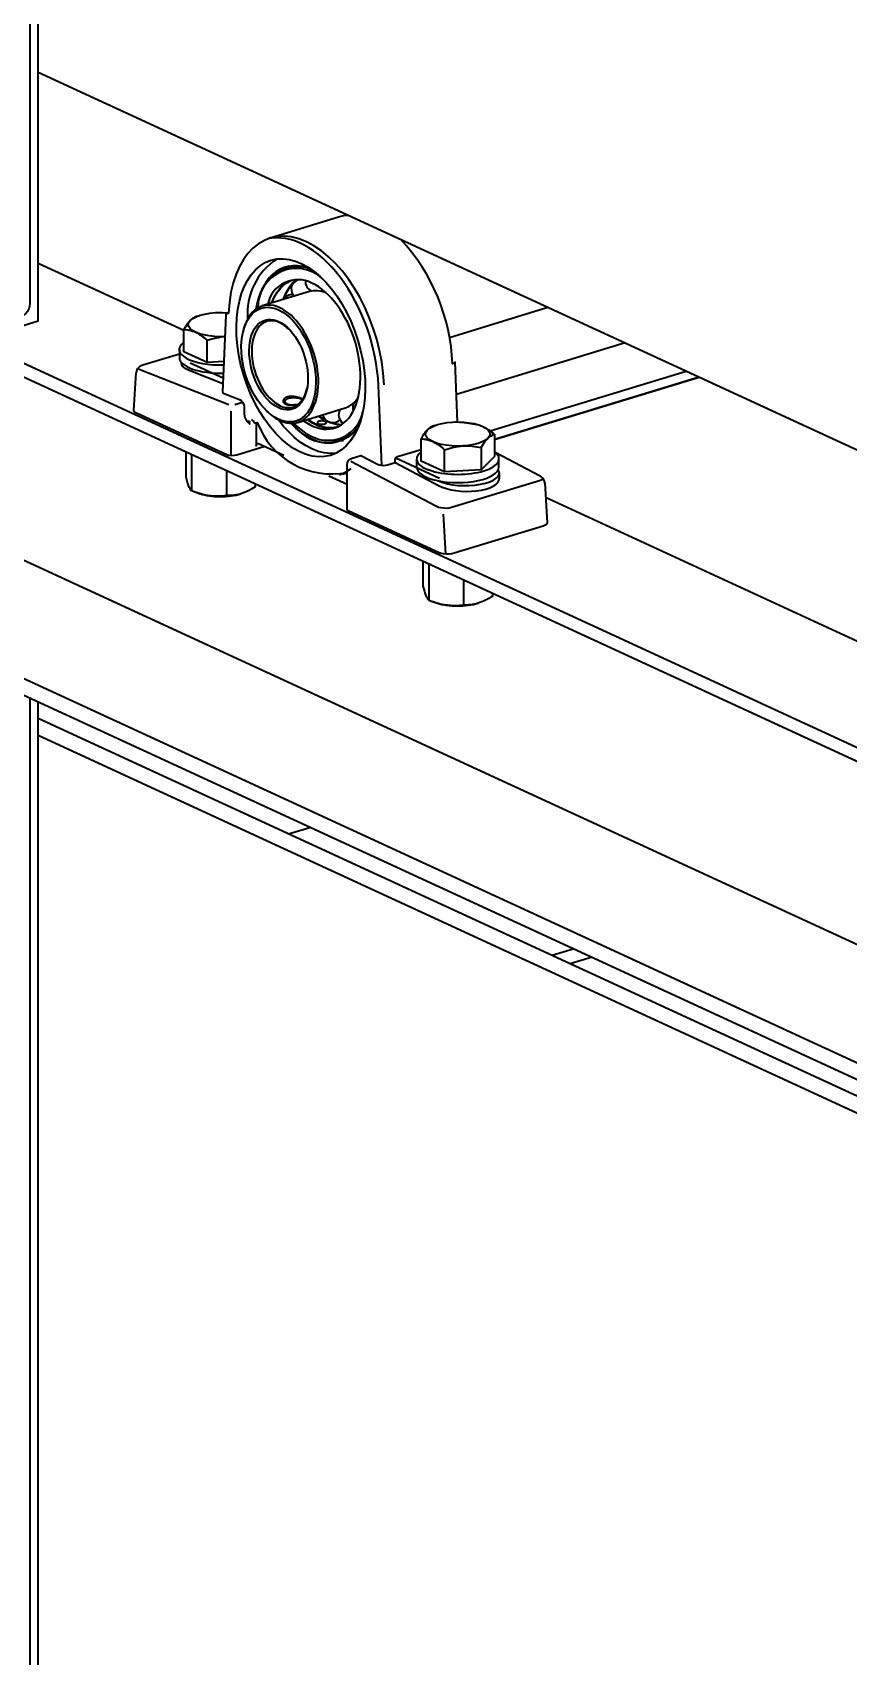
# Model space of a CAD drawing. Header units: millimetres. Extents: x -8400 to 8400, y -5940 to 5940.
# Drawn here: x 3929.8 to 4121.7, y 2974.5 to 3356.3 of the extents above; entities that cross this region are included whole.
import ezdxf

# ---------------------------------------------------------------- set-up
doc = ezdxf.new("R2010")
doc.units = ezdxf.units.MM
doc.layers.add('粗实线层', color=7, linetype='Continuous', lineweight=35)

msp = doc.modelspace()

# ---------------------------------------------------------------- linework, layer by layer
at = {"layer": '粗实线层', "linetype": 'Continuous', "lineweight": 35}
for points in [[(3929.221, 3667.842), (3929.221, 3292.598), (3929.155, 3291.972), (3928.959, 3291.348), (3928.648, 3290.768), (3928.243, 3290.272), (3927.77, 3289.894), (3927.264, 3289.66), (3916.169, 3286.27), (3916.169, 3283.93), (3931.179, 3288.516), (3931.179, 3666.938)], [(5429.862, 2583.777), (5429.862, 2585.675), (3411.605, 3516.682), (3427.906, 3521.663)], [(3411.605, 3516.682), (3411.605, 3514.785), (3411.713, 3514.052), (3412.025, 3513.466), (3412.506, 3513.091), (5429.848, 2582.505)], [(3458.919, 3448.598), (4426.231, 3002.383)], [(3415.693, 3444.608), (3413.26, 3443.409), (3412.732, 3443.055), (3412.27, 3442.552), (3411.911, 3441.941), (3411.683, 3441.27), (3411.605, 3440.592), (3411.605, 3438.695), (5429.862, 2507.687), (5429.862, 2509.585)], [(3412.133, 3442.351), (5430.389, 2511.343)], [(3931.174, 3347.009), (4391.286, 3134.763)], [(4001.796, 3312.911), (3985.742, 3308.006)], [(4004.178, 3313.333), (4002.969, 3313.193), (4001.796, 3312.911)], [(3965.419, 3286.234), (3931.203, 3302.017)], [(3990.079, 3301.431), (3988.077, 3300.315)], [(3994.949, 3295.422), (3983.844, 3292.029)], [(3986.031, 3292.697), (3986.618, 3294.088), (3987.327, 3295.318), (3988.149, 3296.371), (3989.074, 3297.233), (3990.091, 3297.894)], [(3986.131, 3292.727), (3986.669, 3293.99), (3987.308, 3295.119), (3988.044, 3296.101), (3988.866, 3296.926), (3989.767, 3297.585), (3990.738, 3298.073)], [(3992.126, 3298.217), (3991.096, 3297.365), (3990.182, 3296.289), (3989.397, 3295.004), (3988.751, 3293.528)], [(3990.969, 3297.401), (3990.091, 3296.239), (3989.349, 3294.934), (3988.809, 3293.685)], [(3998.912, 3295.096), (3997.884, 3295.447), (3996.871, 3295.62), (3995.888, 3295.611), (3994.948, 3295.422)], [(4027.851, 3284.639), (4051.019, 3291.718)], [(3968.644, 3289.655), (3968.147, 3289.465), (3967.751, 3289.278), (3967.556, 3289.159), (3967.359, 3289.018), (3967.162, 3288.857), (3966.964, 3288.672), (3966.915, 3288.623), (3966.865, 3288.572), (3966.84, 3288.546), (3966.815, 3288.52), (3966.791, 3288.493), (3966.766, 3288.466), (3966.666, 3288.354), (3966.568, 3288.239), (3966.372, 3287.992), (3966.177, 3287.727), (3965.79, 3287.148), (3965.408, 3286.512)], [(3975.244, 3284.853), (3973.927, 3284.817), (3972.614, 3284.868), (3971.344, 3285.003), (3970.156, 3285.219), (3969.086, 3285.51), (3968.167, 3285.865), (3967.426, 3286.276), (3966.886, 3286.728), (3966.564, 3287.208), (3966.469, 3287.703), (3966.604, 3288.196), (3966.964, 3288.672), (3967.54, 3289.118), (3968.313, 3289.52), (3969.261, 3289.865), (3970.353, 3290.143), (3971.558, 3290.346), (3972.838, 3290.467), (3974.396, 3290.5), (3975.938, 3290.412)], [(3975.936, 3290.36), (3975.484, 3290.137), (3975.314, 3289.847), (3974.531, 3271.82), (3974.624, 3271.623), (3974.911, 3271.454), (3978.53, 3270.024), (3978.87, 3269.809), (3979.179, 3269.453), (3979.426, 3268.992), (3979.585, 3268.474), (3979.641, 3267.954), (3979.641, 3266.568), (3979.642, 3266.468), (3979.648, 3266.37), (3979.658, 3266.273), (3979.671, 3266.179), (3979.688, 3266.086), (3979.708, 3265.996), (3979.72, 3265.95), (3979.732, 3265.906), (3979.745, 3265.862), (3979.759, 3265.819), (3979.821, 3265.651), (3979.893, 3265.492), (3979.973, 3265.343), (3980.062, 3265.201), (3980.11, 3265.133), (3980.158, 3265.066), (3980.209, 3265.001), (3980.261, 3264.938), (3980.368, 3264.816), (3980.479, 3264.699), (3980.593, 3264.587), (3980.709, 3264.478), (3980.768, 3264.424), (3980.827, 3264.371), (3980.857, 3264.345), (3980.886, 3264.318), (3980.901, 3264.305), (3980.916, 3264.292), (3980.931, 3264.279), (3980.946, 3264.265)], [(3990.141, 3286.612), (3989.097, 3287.475), (3988.023, 3288.097)], [(3970.927, 3278.743), (3965.408, 3281.289), (3965.408, 3286.512), (3965.745, 3286.492), (3966.087, 3286.458), (3966.173, 3286.447), (3966.259, 3286.435), (3966.345, 3286.421), (3966.432, 3286.407), (3966.604, 3286.375), (3966.777, 3286.339), (3967.123, 3286.252), (3967.47, 3286.144), (3967.818, 3286.016), (3968.167, 3285.865), (3968.518, 3285.693), (3968.869, 3285.498), (3968.913, 3285.472), (3968.957, 3285.446), (3969.001, 3285.42), (3969.045, 3285.392), (3969.133, 3285.338), (3969.22, 3285.283), (3969.394, 3285.168), (3969.568, 3285.049), (3969.912, 3284.799), (3970.253, 3284.535), (3970.591, 3284.256), (3970.927, 3283.965)], [(3974.842, 3278.98), (3970.927, 3278.743), (3970.927, 3283.965), (3971.99, 3284.29), (3973.063, 3284.553), (3973.603, 3284.658), (3974.147, 3284.743), (3975.097, 3284.844)], [(3979.356, 3286.059), (3979.284, 3285.732)], [(3964.365, 3280.739), (3955.744, 3278.105), (3955.411, 3277.985), (3955.107, 3277.813), (3954.811, 3277.573), (3954.557, 3277.277), (3954.395, 3276.998), (3954.297, 3276.696), (3954.281, 3276.555), (3954.28, 3276.411)], [(3964.364, 3281.811), (3964.364, 3279.861)], [(4069.154, 3283.359), (4029.495, 3271.243)], [(3984.481, 3258.983), (3977.878, 3256.966), (3977.298, 3256.851), (3976.644, 3256.827), (3976.017, 3256.9), (3975.511, 3257.057), (3954.272, 3266.854), (3953.952, 3267.044), (3953.759, 3267.255), (3953.702, 3267.478), (3954.247, 3276.374)], [(3954.616, 3277.356), (3954.912, 3277.209), (3975.963, 3268.89)], [(3974.614, 3273.733), (3966.709, 3276.857), (3966.074, 3277.148), (3965.568, 3277.47), (3965.2, 3277.816), (3964.976, 3278.179), (3964.901, 3278.554), (3964.901, 3278.668)], [(3974.67, 3275.03), (3966.944, 3278.593)], [(4037.41, 3262.664), (4083.492, 3276.744)], [(4011.981, 3254.567), (4011.197, 3273.321)], [(4038.437, 3260.639), (4086.539, 3275.335), (4038.428, 3260.636)], [(3977.422, 3268.908), (3979.184, 3269.446)], [(3993.3, 3270.17), (3993.245, 3270.195), (3993.165, 3270.232), (3993.08, 3270.267), (3992.99, 3270.303), (3992.896, 3270.338), (3992.847, 3270.356), (3992.798, 3270.373), (3992.748, 3270.391), (3992.697, 3270.407), (3992.592, 3270.441), (3992.486, 3270.473), (3992.375, 3270.504), (3992.262, 3270.534), (3992.233, 3270.542), (3992.204, 3270.549), (3992.175, 3270.556), (3992.146, 3270.563), (3992.088, 3270.577), (3992.029, 3270.591), (3991.909, 3270.616), (3991.79, 3270.64), (3991.668, 3270.662), (3991.547, 3270.681), (3991.485, 3270.691), (3991.423, 3270.699), (3991.361, 3270.707), (3991.299, 3270.714), (3991.175, 3270.727), (3991.052, 3270.737), (3990.93, 3270.744), (3990.809, 3270.749), (3990.688, 3270.75), (3990.568, 3270.749), (3990.509, 3270.746), (3990.45, 3270.744), (3990.391, 3270.74), (3990.333, 3270.735), (3990.22, 3270.724), (3990.109, 3270.71), (3990.001, 3270.692), (3989.896, 3270.671), (3989.845, 3270.658), (3989.794, 3270.646), (3989.768, 3270.639), (3989.744, 3270.632), (3989.719, 3270.625), (3989.694, 3270.618), (3989.6, 3270.587), (3989.51, 3270.553), (3989.424, 3270.516), (3989.343, 3270.476), (3989.266, 3270.434), (3989.194, 3270.388), (3989.127, 3270.34), (3989.065, 3270.29), (3989.009, 3270.238), (3988.959, 3270.185), (3988.914, 3270.13), (3988.875, 3270.073), (3988.866, 3270.059), (3988.857, 3270.044), (3988.849, 3270.03), (3988.841, 3270.015), (3988.826, 3269.985), (3988.813, 3269.955), (3988.792, 3269.897), (3988.776, 3269.836), (3988.767, 3269.777), (3988.763, 3269.717), (3988.763, 3269.687), (3988.765, 3269.657), (3988.768, 3269.627), (3988.773, 3269.597), (3988.788, 3269.538), (3988.808, 3269.481), (3988.835, 3269.425), (3988.867, 3269.369), (3988.905, 3269.316), (3988.949, 3269.264), (3988.973, 3269.239), (3988.999, 3269.214), (3989.026, 3269.19), (3989.054, 3269.166), (3989.115, 3269.121), (3989.181, 3269.078), (3989.252, 3269.037), (3989.329, 3268.999), (3989.41, 3268.964), (3989.496, 3268.933), (3989.585, 3268.904), (3989.678, 3268.878), (3989.776, 3268.855), (3989.877, 3268.835), (3989.903, 3268.831), (3989.929, 3268.826), (3989.956, 3268.822), (3989.982, 3268.818), (3990.036, 3268.811), (3990.091, 3268.805), (3990.201, 3268.794), (3990.313, 3268.786), (3990.428, 3268.781), (3990.545, 3268.779), (3990.604, 3268.779), (3990.664, 3268.779), (3990.725, 3268.781), (3990.786, 3268.783), (3990.908, 3268.788), (3991.03, 3268.796), (3991.152, 3268.807), (3991.275, 3268.819), (3991.398, 3268.833), (3991.522, 3268.85), (3991.553, 3268.855), (3991.584, 3268.859), (3991.615, 3268.864), (3991.646, 3268.868), (3991.707, 3268.878), (3991.768, 3268.888), (3991.957, 3268.922)], [(3989.286, 3269.93), (3988.979, 3269.669), (3988.817, 3269.482), (3988.763, 3269.285)], [(3993.265, 3269.948), (3993.138, 3270.035), (3992.984, 3270.116), (3992.5, 3270.281), (3991.909, 3270.385), (3991.263, 3270.419), (3990.619, 3270.38), (3990.034, 3270.271), (3989.561, 3270.102), (3989.241, 3269.889), (3989.103, 3269.649), (3989.161, 3269.405), (3989.407, 3269.178), (3989.82, 3268.988), (3990.364, 3268.853), (3990.991, 3268.784)], [(3992.203, 3264.669), (4003.308, 3268.062), (4004.193, 3268.43), (4005.013, 3268.972), (4005.756, 3269.681), (4006.412, 3270.547)], [(3976.573, 3256.831), (3976.573, 3267.28)], [(3980.219, 3264.989), (3980.603, 3264.975), (3981.001, 3264.736)], [(3982.447, 3264.619), (3982.447, 3259.141), (3982.518, 3259.499), (3982.712, 3259.694), (3982.978, 3259.676), (3988.921, 3256.935)], [(3984.903, 3267.342), (3985.145, 3267.111)], [(4001.197, 3257.418), (3999.827, 3257.348), (3998.416, 3257.492), (3996.979, 3257.849), (3995.529, 3258.416), (3994.155, 3259.141), (3992.792, 3260.044), (3991.452, 3261.117), (3990.146, 3262.352), (3988.884, 3263.737), (3987.677, 3265.262)], [(4000.663, 3263.297), (3999.45, 3263.277), (3998.2, 3263.475), (3996.93, 3263.888), (3995.655, 3264.511), (3994.391, 3265.337)], [(4001.298, 3263.51), (4000.22, 3263.372), (3999.104, 3263.415), (3997.961, 3263.64), (3996.804, 3264.043), (3995.643, 3264.621), (3994.491, 3265.367)], [(3997.112, 3266.168), (3998.472, 3265.305), (3999.842, 3264.678), (4001.201, 3264.297), (4002.53, 3264.167)], [(3997.245, 3266.009), (3998.224, 3265.434), (3999.951, 3264.609), (4001.706, 3264.063)], [(4028.605, 3264.742), (4029.155, 3264.764), (4029.702, 3264.764), (4030.245, 3264.744), (4030.785, 3264.704), (4031.858, 3264.571), (4032.922, 3264.375), (4033.26, 3264.356), (4033.602, 3264.322), (4033.688, 3264.311), (4033.774, 3264.299), (4033.86, 3264.285), (4033.946, 3264.271), (4034.119, 3264.239), (4034.291, 3264.203), (4034.637, 3264.115), (4034.984, 3264.008), (4035.333, 3263.88), (4035.682, 3263.729), (4036.032, 3263.557), (4036.384, 3263.362), (4036.428, 3263.336), (4036.472, 3263.31), (4036.516, 3263.283), (4036.56, 3263.257), (4036.647, 3263.202), (4036.735, 3263.147), (4036.909, 3263.032), (4037.082, 3262.913), (4037.426, 3262.663), (4037.768, 3262.399), (4038.105, 3262.12), (4038.442, 3261.829)], [(4023.915, 3263.74), (4023.518, 3263.553), (4023.323, 3263.434), (4023.127, 3263.293), (4022.93, 3263.131), (4022.732, 3262.947), (4022.682, 3262.898), (4022.632, 3262.847), (4022.608, 3262.82), (4022.583, 3262.794), (4022.558, 3262.768), (4022.533, 3262.741), (4022.434, 3262.63), (4022.336, 3262.513), (4022.139, 3262.267), (4021.944, 3262.002), (4021.558, 3261.423), (4021.175, 3260.787)], [(4026.695, 3253.018), (4021.175, 3255.564), (4021.175, 3260.787), (4021.513, 3260.767), (4021.855, 3260.733), (4021.941, 3260.722), (4022.027, 3260.709), (4022.113, 3260.696), (4022.199, 3260.682), (4022.371, 3260.65), (4022.544, 3260.614), (4022.89, 3260.526), (4023.237, 3260.419), (4023.586, 3260.291), (4023.935, 3260.141), (4024.285, 3259.967), (4024.637, 3259.773), (4024.681, 3259.747), (4024.725, 3259.721), (4024.769, 3259.694), (4024.813, 3259.667), (4024.9, 3259.613), (4024.988, 3259.557), (4025.162, 3259.443), (4025.335, 3259.324), (4025.68, 3259.074), (4026.02, 3258.809), (4026.359, 3258.531), (4026.695, 3258.24)], [(4024.412, 3263.93), (4023.915, 3263.74)], [(4035.228, 3263.92), (4035.205, 3263.93)], [(4035.328, 3258.762), (4035.711, 3259.4), (4036.098, 3259.979), (4036.293, 3260.243), (4036.489, 3260.489), (4036.686, 3260.716), (4036.885, 3260.922), (4036.934, 3260.971), (4036.984, 3261.018), (4037.009, 3261.04), (4037.033, 3261.063), (4037.058, 3261.085), (4037.083, 3261.107), (4037.182, 3261.191), (4037.281, 3261.269), (4037.477, 3261.41), (4037.672, 3261.529), (4038.059, 3261.712), (4038.442, 3261.829), (4038.442, 3256.607), (4035.328, 3253.54)], [(3965.869, 3257.828), (3965.869, 3251.866), (3966.04, 3251.207), (3966.213, 3250.606), (3966.3, 3250.331), (3966.388, 3250.073), (3966.476, 3249.836), (3966.564, 3249.619), (3966.586, 3249.567), (3966.608, 3249.518), (3966.619, 3249.493), (3966.63, 3249.469), (3966.641, 3249.446), (3966.653, 3249.423), (3966.697, 3249.333), (3966.74, 3249.25), (3966.828, 3249.098), (3966.915, 3248.968), (3967.088, 3248.764), (3967.259, 3248.625)], [(3967.259, 3256.886), (3967.17, 3257.234)], [(3967.786, 3256.954), (3967.259, 3256.886), (3967.259, 3248.625), (3968.265, 3248.221), (3969.28, 3247.878), (3969.792, 3247.732), (3970.306, 3247.605), (3970.823, 3247.499), (3971.344, 3247.414), (3972.614, 3247.278), (3973.927, 3247.228), (3975.244, 3247.263), (3976.523, 3247.384), (3977.728, 3247.587), (3978.821, 3247.865)], [(4000.379, 3260.197), (4002.916, 3260.398)], [(4015.076, 3255.221), (4015.06, 3255.618), (4015.13, 3256.043), (4015.357, 3256.406), (4015.679, 3256.613), (4021.175, 3258.292)], [(4050.232, 3250.355), (4050.241, 3250.448), (4050.243, 3250.54), (4050.184, 3250.855), (4050.054, 3251.154), (4049.905, 3251.394), (4049.729, 3251.609), (4049.527, 3251.794), (4049.304, 3251.95), (4049.237, 3251.99), (4049.168, 3252.027), (4038.607, 3257.597)], [(3975.43, 3253.418), (3975.43, 3247.456), (3974.425, 3247.34), (3973.41, 3247.287), (3972.898, 3247.288), (3972.384, 3247.308), (3972.125, 3247.326), (3971.865, 3247.35), (3971.8, 3247.357), (3971.735, 3247.363), (3971.669, 3247.371), (3971.604, 3247.379), (3971.474, 3247.396), (3971.344, 3247.414), (3969.899, 3247.69), (3968.644, 3248.075), (3968.105, 3248.281)], [(4002.046, 3252.304), (4003.431, 3252.958), (4004.731, 3253.827)], [(4004.681, 3255.579), (4024.803, 3244.968), (4025.284, 3244.771), (4025.865, 3244.627), (4026.505, 3244.548), (4027.162, 3244.537), (4027.792, 3244.596), (4028.352, 3244.72), (4049.235, 3251.101), (4049.606, 3251.242), (4049.892, 3251.413)], [(4015.27, 3256.301), (4025.53, 3251.568)], [(4020.132, 3256.086), (4020.132, 3254.136)], [(4039.485, 3254.136), (4039.485, 3256.086)], [(3982.212, 3250.289), (3982.212, 3249.528), (3981.796, 3249.265), (3981.376, 3249.013), (3981.271, 3248.952), (3981.165, 3248.892), (3981.059, 3248.833), (3980.953, 3248.776), (3980.741, 3248.663), (3980.529, 3248.555), (3980.104, 3248.353), (3979.677, 3248.17), (3979.25, 3248.007), (3978.821, 3247.865), (3978.39, 3247.744), (3977.958, 3247.645), (3977.904, 3247.634), (3977.849, 3247.623), (3977.796, 3247.613), (3977.742, 3247.603), (3977.634, 3247.584), (3977.527, 3247.567), (3977.312, 3247.536), (3977.1, 3247.51), (3976.677, 3247.471), (3976.258, 3247.451), (3975.842, 3247.446), (3975.43, 3247.456)], [(4003.814, 3250.065), (3999.525, 3252.043)], [(4002.706, 3252.481), (4003.814, 3252.819)], [(4039.6, 3251.528), (4039.6, 3252.806)], [(3979.437, 3248.075), (3979.47, 3248.088)], [(4138.043, 3206.604), (4050.469, 3247.001)], [(4027.006, 3233.689), (4026.461, 3243.09)], [(4021.637, 3232.102), (4021.637, 3226.141), (4021.808, 3225.482), (4021.981, 3224.88), (4022.067, 3224.606), (4022.155, 3224.348), (4022.243, 3224.111), (4022.332, 3223.893), (4022.354, 3223.843), (4022.376, 3223.793), (4022.387, 3223.769), (4022.398, 3223.745), (4022.409, 3223.721), (4022.42, 3223.698), (4022.464, 3223.608), (4022.508, 3223.525), (4022.596, 3223.373), (4022.683, 3223.243), (4022.855, 3223.039), (4023.026, 3222.9)], [(4023.026, 3231.16), (4022.937, 3231.509)], [(4023.554, 3231.228), (4023.026, 3231.16), (4023.026, 3222.9), (4024.033, 3222.496), (4025.048, 3222.152), (4025.559, 3222.006), (4026.074, 3221.88), (4026.591, 3221.774), (4027.112, 3221.688), (4028.382, 3221.553), (4029.695, 3221.502), (4031.011, 3221.538), (4032.291, 3221.659), (4033.496, 3221.862), (4034.588, 3222.14)], [(4031.197, 3227.693), (4031.197, 3221.731), (4030.193, 3221.615), (4029.178, 3221.562), (4028.666, 3221.562), (4028.151, 3221.583), (4027.892, 3221.601), (4027.632, 3221.625), (4027.567, 3221.631), (4027.502, 3221.639), (4027.437, 3221.646), (4027.372, 3221.654), (4027.242, 3221.67), (4027.112, 3221.688), (4025.667, 3221.965), (4024.412, 3222.35), (4023.872, 3222.556)], [(4037.979, 3224.564), (4037.979, 3223.803), (4037.564, 3223.539), (4037.144, 3223.288), (4037.038, 3223.227), (4036.932, 3223.167), (4036.826, 3223.108), (4036.721, 3223.051), (4036.509, 3222.938), (4036.297, 3222.83), (4035.871, 3222.628), (4035.445, 3222.444), (4035.018, 3222.282), (4034.588, 3222.14), (4034.158, 3222.019), (4033.725, 3221.92), (4033.671, 3221.909), (4033.617, 3221.898), (4033.563, 3221.888), (4033.509, 3221.878), (4033.402, 3221.859), (4033.294, 3221.842), (4033.08, 3221.81), (4032.868, 3221.784), (4032.445, 3221.747), (4032.025, 3221.726), (4031.61, 3221.721), (4031.197, 3221.731)], [(4035.205, 3222.35), (4035.237, 3222.363)], [(3929.221, 3199.917), (3929.221, 2824.673), (3929.155, 2824.047), (3928.959, 2823.423), (3928.648, 2822.843), (3928.243, 2822.348), (3927.77, 2821.97), (3927.264, 2821.735), (3916.169, 2818.346), (3916.169, 2816.006), (3931.179, 2820.592), (3931.179, 3199.014)], [(4394.169, 2981.462), (3931.171, 3195.039)], [(4394.172, 2977.457), (3931.174, 3191.034)], [(3995.252, 3169.457), (3990.057, 3167.869)], [(4057.195, 3140.888), (4051.989, 3139.298)], [(4061.444, 3138.928), (4056.238, 3137.337)]]:
    msp.add_lwpolyline(points, dxfattribs=at)
for points in [[(4029.776, 3264.762), (4029.187, 3278.855), (4029.028, 3278.606), (4028.566, 3278.393, 0.1802561), (4016.378, 3307.706)], [(3981.295, 3265.37), (3981.309, 3265.364), (3981.365, 3265.332), (3981.455, 3265.264), (3981.57, 3265.156), (3981.698, 3265.01), (3981.801, 3264.87), (3981.911, 3264.703), (3982.18, 3264.594), (3982.677, 3264.678, 0.3684406), (4003.814, 3252.893)], [(3991.152, 3264.469), (3992.58, 3263.202), (3994.044, 3262.157), (3995.529, 3261.349, 0.4970891), (4007.507, 3267.188)], [(3999.909, 3264.654, 0.1260762), (4001.161, 3264.711, 0.1104323), (4002.119, 3265.255)], [(4006.654, 3264.169, -0.4183604), (3995.529, 3260.756), (3994.253, 3261.432), (3992.989, 3262.28), (3991.746, 3263.291), (3990.538, 3264.457)], [(4050.254, 3250.421), (4050.799, 3241.025), (4050.7, 3240.742), (4050.382, 3240.482), (4049.871, 3240.271), (4028.987, 3233.89), (4028.426, 3233.76), (4027.794, 3233.69), (4027.134, 3233.683), (4026.492, 3233.741), (4025.911, 3233.859), (4025.43, 3234.03), (4004.191, 3243.827), (4003.911, 3244.014), (4003.814, 3244.226), (4003.813, 3254.676, -0.3297945), (4005.005, 3256.285), (4006.767, 3256.823), (4007.028, 3256.842), (4007.306, 3256.75), (4010.925, 3254.841), (4011.319, 3254.687), (4011.802, 3254.587), (4012.327, 3254.55), (4012.842, 3254.582), (4013.298, 3254.677), (4015.076, 3255.221), (4025.295, 3249.831)]]:
    msp.add_lwpolyline(points, format="xyb", dxfattribs=at)
for points in [[(3997.063, 3264.343), (3997.132, 3264.315), (3997.207, 3264.29), (3997.248, 3264.278), (3997.29, 3264.267), (3997.311, 3264.263), (3997.334, 3264.258), (3997.356, 3264.254), (3997.379, 3264.249), (3997.472, 3264.235), (3997.569, 3264.224), (3997.593, 3264.222), (3997.618, 3264.22), (3997.643, 3264.218), (3997.669, 3264.217), (3997.72, 3264.215), (3997.771, 3264.214), (3997.874, 3264.215), (3997.977, 3264.219), (3998.002, 3264.221), (3998.028, 3264.223), (3998.054, 3264.225), (3998.079, 3264.227), (3998.13, 3264.232), (3998.179, 3264.238), (3998.228, 3264.245), (3998.276, 3264.253), (3998.3, 3264.257), (3998.323, 3264.261), (3998.347, 3264.266), (3998.37, 3264.271), (3998.459, 3264.291), (3998.541, 3264.315), (3998.581, 3264.327), (3998.618, 3264.34), (3998.637, 3264.347), (3998.654, 3264.354), (3998.672, 3264.361), (3998.688, 3264.368), (3998.75, 3264.398), (3998.804, 3264.429), (3998.815, 3264.437), (3998.827, 3264.446), (3998.838, 3264.454), (3998.848, 3264.462), (3998.867, 3264.479), (3998.883, 3264.496), (3998.909, 3264.531), (3998.924, 3264.566), (3998.928, 3264.584), (3998.93, 3264.602), (3998.929, 3264.62), (3998.925, 3264.638), (3998.919, 3264.656), (3998.911, 3264.674), (3998.9, 3264.692), (3998.886, 3264.71), (3998.852, 3264.744), (3998.808, 3264.778), (3998.796, 3264.786), (3998.783, 3264.794), (3998.77, 3264.803), (3998.755, 3264.811), (3998.726, 3264.827), (3998.694, 3264.842), (3998.626, 3264.871), (3998.549, 3264.897), (3998.529, 3264.904), (3998.509, 3264.91), (3998.488, 3264.916), (3998.466, 3264.923), (3998.423, 3264.934), (3998.378, 3264.944), (3998.333, 3264.954), (3998.285, 3264.963), (3998.262, 3264.967), (3998.238, 3264.971), (3998.213, 3264.975), (3998.188, 3264.979), (3998.088, 3264.991), (3997.987, 3264.999), (3997.935, 3265.003), (3997.884, 3265.004), (3997.857, 3265.005), (3997.831, 3265.005), (3997.806, 3265.005), (3997.78, 3265.005), (3997.678, 3265.002), (3997.578, 3264.995), (3997.554, 3264.993), (3997.529, 3264.99), (3997.505, 3264.987), (3997.48, 3264.984), (3997.433, 3264.977), (3997.387, 3264.969), (3997.299, 3264.95), (3997.215, 3264.928), (3997.195, 3264.921), (3997.176, 3264.915), (3997.157, 3264.908), (3997.138, 3264.901), (3997.102, 3264.887), (3997.069, 3264.872), (3997.037, 3264.856), (3997.007, 3264.84), (3996.979, 3264.822), (3996.953, 3264.805), (3996.908, 3264.768), (3996.873, 3264.729), (3996.859, 3264.709), (3996.848, 3264.689), (3996.838, 3264.668), (3996.832, 3264.648), (3996.827, 3264.606), (3996.831, 3264.565), (3996.833, 3264.555), (3996.837, 3264.544), (3996.841, 3264.534), (3996.846, 3264.524), (3996.857, 3264.504), (3996.87, 3264.484), (3996.886, 3264.465), (3996.904, 3264.446), (3996.914, 3264.437), (3996.925, 3264.428), (3996.936, 3264.418), (3996.948, 3264.409), (3997.001, 3264.375)], [(4036.885, 3260.922), (4036.309, 3260.477), (4035.536, 3260.075), (4034.588, 3259.73), (4033.496, 3259.451), (4032.291, 3259.249), (4031.011, 3259.128), (4029.695, 3259.092), (4028.382, 3259.143), (4027.112, 3259.278), (4025.924, 3259.494), (4024.854, 3259.785), (4023.935, 3260.141), (4023.194, 3260.551), (4022.654, 3261.003), (4022.332, 3261.483), (4022.236, 3261.978), (4022.371, 3262.47), (4022.732, 3262.947), (4023.307, 3263.393), (4024.081, 3263.795), (4025.028, 3264.14), (4026.121, 3264.418), (4027.325, 3264.621), (4028.605, 3264.742), (4029.922, 3264.777), (4031.235, 3264.727), (4032.505, 3264.591), (4033.692, 3264.375), (4034.762, 3264.085), (4035.682, 3263.729), (4036.422, 3263.319), (4036.962, 3262.867), (4037.285, 3262.386), (4037.38, 3261.892), (4037.245, 3261.399)], [(4031.011, 3259.128), (4031.148, 3259.135), (4031.286, 3259.142), (4031.355, 3259.144), (4031.424, 3259.146), (4031.493, 3259.149), (4031.562, 3259.15), (4031.836, 3259.153), (4032.109, 3259.151), (4032.654, 3259.13), (4033.194, 3259.091), (4034.266, 3258.957), (4035.328, 3258.762), (4035.328, 3253.54), (4026.695, 3253.018), (4026.695, 3258.24), (4027.758, 3258.564), (4028.831, 3258.828), (4029.371, 3258.933), (4029.914, 3259.019), (4030.461, 3259.084)]]:
    msp.add_lwpolyline(points, close=True, dxfattribs=at)
for centre, radius, start, end in [((3995.782, 3290.237), 15.409, 123.61902, 184.56664), ((3992.322, 3291.708), 9.524, 72.7919, 180.82541), ((3991.872, 3291.83), 9.014, 47.67824, 181.4118), ((3992.223, 3290.997), 7.214, 62.72934, 168.55667), ((3993.194, 3296.088), 2.524, 130.23633, 224.11783), ((3996.51, 3297.812), 2.524, 176.50266, 244.21835), ((3996.51, 3297.813), 2.526, 294.76249, 307.95238), ((3990.978, 3292.24), 2.524, 88.46493, 148.75567), ((4004.34, 3266.476), 2.511, 69.68226, 76.19643), ((4007.653, 3268.187), 2.524, 153.8834, 198.61566), ((4007.662, 3268.173), 2.541, 120.64857, 124.52593), ((4000.423, 3267.125), 2.524, 195.77993, 236.42203), ((4004.336, 3266.463), 2.524, 150.53351, 234.40568), ((3999.028, 3269.14), 9.219, 210.48091, 323.87661)]:
    msp.add_arc(centre, radius, start, end, dxfattribs=at)
for centre, major_axis, ratio, start_param, end_param in [((3994.223, 3280.243), (-8.482, 27.765), 0.5850415, 4.2936709, 7.3102022), ((3992.915, 3279.837), (-8.479, 27.768), 0.5850988, 4.3024923, 6.2430341), ((3995.529, 3280.641), (-6.269, 20.52), 0.5850187, 5.8005623, 7.141695), ((3995.529, 3280.642), (-5.286, 17.3), 0.5850365, 2.4827907, 5.8019019), ((3988.041, 3278.305), (-4.198, 13.721), 0.5839584, 5.8024836, 7.0874441), ((3988.024, 3278.349), (-4.179, 13.677), 0.5850351, 2.3358294, 5.8018701), ((3988.024, 3278.349), (-3.074, 10.061), 0.5850461, 5.8019143, 10.23054), ((3974.044, 3281.812), (9.712, 0.001), 0.3753946, 2.673111, 4.7913359), ((3974.023, 3279.855), (-9.64, 0.007), 0.3754654, 0.0001267, 1.6435663), ((4029.808, 3256.086), (9.701, 0), 0.3753939, 2.6845122, 6.7517205), ((4029.808, 3254.136), (-9.646, 0), 0.3753479, 6.2831403, 9.4248323), ((4031.544, 3252.805), (-8.035, 0), 0.3753519, 0.6832099, 3.3887283), ((4031.541, 3251.744), (-8.061, 0.256), 0.4076666, 0.6969697, 3.1540081)]:
    msp.add_ellipse(centre, major_axis=major_axis, ratio=ratio, start_param=start_param, end_param=end_param, dxfattribs=at)
for centre, major_axis, ratio in [((3992.918, 3279.844), (-7.008, 22.936), 0.585049), ((3987.697, 3278.249), (-4.056, 13.274), 0.5850528), ((3987.698, 3278.249), (-3.197, 10.465), 0.5850556)]:
    msp.add_ellipse(centre, major_axis=major_axis, ratio=ratio, dxfattribs=at)

doc.saveas('drawing.dxf')
